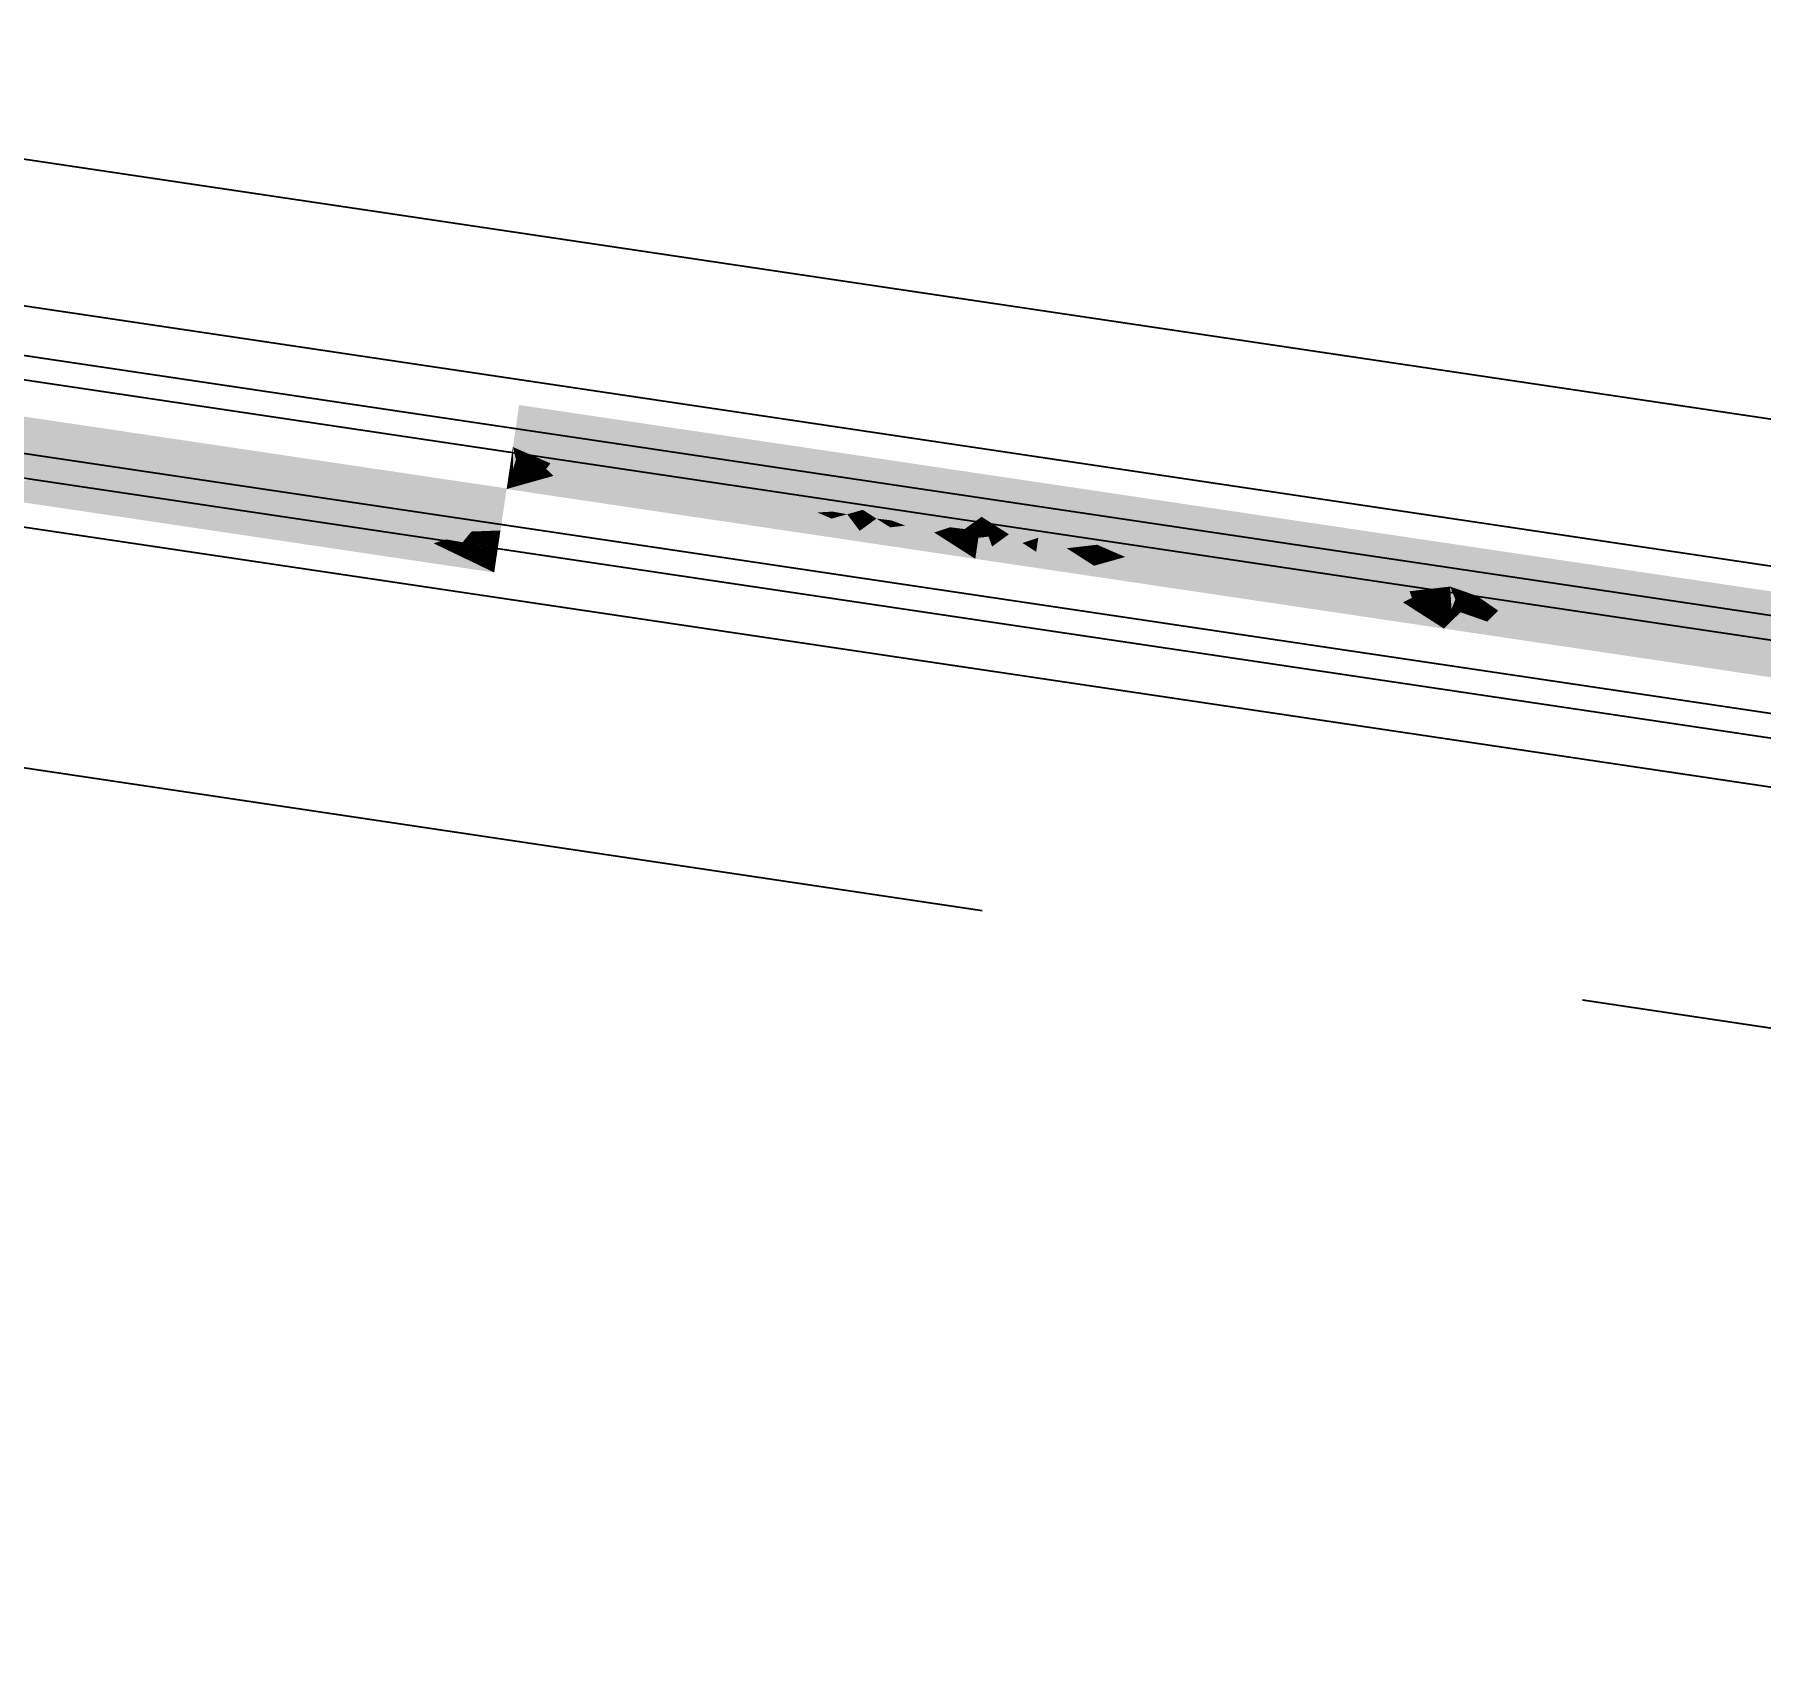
# Model space of a CAD drawing. Header units: millimetres. Extents: x 338 to 506, y 179 to 335.
# Drawn here: x 449.167 to 449.878, y 243.641 to 244.315 of the extents above; entities that cross this region are included whole.
import ezdxf

# ---------------------------------------------------------------- set-up
doc = ezdxf.new("R2010")
doc.units = ezdxf.units.MM
doc.linetypes.add('CENTER', pattern=[2, 1.25, -0.25, 0.25, -0.25])
doc.linetypes.add('DASHED2', pattern=[0.375, 0.25, -0.125])
for name, color, linetype in [('EJES_DE_COLUMNA', 255, 'DASHED2'), ('MUROS', 32, 'Continuous'), ('PUPITRES', 8, 'Continuous'), ('REJAS', 151, 'Continuous')]:
    doc.layers.add(name, color=color, linetype=linetype)
doc.styles.add('NOTAS', font='simplex.shx')
doc.styles.get("Standard").update_dxf_attribs({"font": 'ARIALUNI.ttf'})
doc.dimstyles.new('ROMANS', dxfattribs={"dimtxt": 0.1, "dimasz": 0.05, "dimexe": 0.04, "dimexo": 0.5, "dimgap": 0.05, "dimtad": 1, "dimtih": 1, "dimtoh": 1, "dimdec": 4, "dimzin": 5, "dimdsep": 46, "dimtxsty": 'Standard', "dimsah": 1, "dimcen": 0.05, "dimse1": 1, "dimse2": 1, "dimclrd": 7, "dimclre": 7, "dimclrt": 7, "dimadec": 0, "dimazin": 0, "dimtfac": 1, "dimtdec": 4, "dimtix": 1, "dimtmove": 2, "dimatfit": 3, "dimfxl": 1, "dimtolj": 1, "dimarcsym": 0})

# ---------------------------------------------------------------- blocks, each defined once
blk = doc.blocks.new('_DOT')
at = {"color": 0, "linetype": 'ByBlock'}
blk.add_line((-0.5, 0), (-1, 0), dxfattribs=at)
at = {"color": 0, "linetype": 'ByBlock', "const_width": 0.5}
blk.add_lwpolyline([(-0.25, 0, 1), (0.25, 0, 1)], format="xyb", close=True, dxfattribs=at)
blk = doc.blocks.new('*U594')
at = {"color": 7, "style": 'NOTAS'}
blk.add_text(',60', height=0.1, dxfattribs=at).set_placement((6.66895, 6.6783))
blk = doc.blocks.new('*D176')
at = {"color": 7, "transparency": 16777216}
for p, q in [((6.77371, 6.96877), (6.77371, 6.8283)), ((6.77371, 6.46877), (6.77371, 6.60925))]:
    blk.add_line(p, q, dxfattribs=at)
at = {"layer": 'DEFPOINTS', "color": 0, "transparency": 16777216}
for p in [(6.6125, 7.01877), (6.77371, 7.01877), (6.6125, 6.41877)]:
    blk.add_point(p, dxfattribs=at)
at = {"color": 7, "transparency": 16777216, "xscale": 0.05, "yscale": 0.05, "zscale": 0.05}
for p, rotation in [((6.77371, 7.01877), 90), ((6.77371, 6.41877), 270)]:
    blk.add_blockref('_DOT', p, dxfattribs=dict(at, rotation=rotation))
at = {"transparency": 16777216}
blk.add_blockref('*U594', (0, 0), dxfattribs=at)
blk = doc.blocks.new('*U1035')
at = {"layer": 'REJAS', "color": 18, "linetype": 'Continuous', "extrusion": (0, 0, -1)}
for points in [[(-69.98471, 46.48273), (-70.00221, 46.76509), (-70.00221, 46.20037)], [(-69.97596, 46.34155), (-69.96721, 46.20037), (-69.96721, 46.48273)], [(-69.98471, 46.48273), (-70.00221, 46.20037), (-69.97596, 46.34155)], [(-69.97705, 46.39449), (-69.97377, 46.37685), (-69.97158, 46.41214)], [(-69.97705, 46.39449), (-69.98033, 46.41214), (-69.97814, 46.37685)], [(-69.97377, 46.37685), (-69.97705, 46.39449), (-69.97814, 46.37685)], [(-69.97814, 46.37685), (-69.97596, 46.34155), (-69.97377, 46.37685)], [(-69.97596, 46.34155), (-69.97741, 46.27096), (-69.97158, 46.27096)], [(-69.98252, 46.30626), (-69.97741, 46.27096), (-69.97596, 46.34155)], [(-69.98908, 46.27096), (-69.97741, 46.27096), (-69.98252, 46.30626)], [(-69.97158, 46.27096), (-69.97741, 46.27096), (-69.96721, 46.20037)], [(-69.96721, 46.20037), (-69.97741, 46.27096), (-69.97814, 46.23566)], [(-69.97741, 46.27096), (-69.98908, 46.27096), (-69.97814, 46.23566)], [(-69.98908, 46.27096), (-70.00221, 46.20037), (-69.97814, 46.23566)], [(-69.97814, 46.23566), (-69.97778, 46.22194), (-69.97541, 46.22684)], [(-69.97778, 46.22194), (-69.97814, 46.23566), (-69.98033, 46.2239)], [(-69.98252, 46.21213), (-69.97814, 46.23566), (-69.99017, 46.21802)], [(-69.97541, 46.22684), (-69.97778, 46.22194), (-69.97267, 46.21802)], [(-69.97267, 46.21802), (-69.97413, 46.21017), (-69.96994, 46.20919)], [(-69.97267, 46.21802), (-69.97778, 46.22194), (-69.9776, 46.21508)], [(-69.97413, 46.21017), (-69.97267, 46.21802), (-69.9776, 46.21508)], [(-69.9776, 46.21508), (-69.97778, 46.22194), (-69.98252, 46.21213)], [(-69.98252, 46.21213), (-69.97778, 46.22194), (-69.98033, 46.2239)], [(-70.00221, 46.20037), (-69.98252, 46.21213), (-69.99017, 46.21802)], [(-69.97587, 46.21263), (-69.97808, 46.21246), (-69.97413, 46.21017)], [(-69.97413, 46.21017), (-69.97808, 46.21246), (-69.97833, 46.21115)], [(-69.97833, 46.21115), (-69.97869, 46.20919), (-69.97413, 46.21017)], [(-69.9776, 46.21508), (-69.97808, 46.21246), (-69.97587, 46.21263)], [(-69.98006, 46.21361), (-69.97808, 46.21246), (-69.9776, 46.21508)], [(-69.98252, 46.21213), (-69.97808, 46.21246), (-69.98006, 46.21361)], [(-69.97808, 46.21246), (-69.98252, 46.21213), (-69.97833, 46.21115)], [(-69.98252, 46.21213), (-69.97869, 46.20919), (-69.97833, 46.21115)], [(-69.98252, 46.21213), (-69.9807, 46.20625), (-69.97869, 46.20919)], [(-69.98361, 46.20625), (-69.9807, 46.20625), (-69.98252, 46.21213)], [(-69.98471, 46.20037), (-69.98252, 46.21213), (-70.00221, 46.20037)], [(-69.96994, 46.20919), (-69.97413, 46.21017), (-69.96721, 46.20037)], [(-69.96721, 46.20037), (-69.97413, 46.21017), (-69.97486, 46.20625)], [(-69.97486, 46.20625), (-69.97559, 46.20233), (-69.97103, 46.20331)], [(-69.97486, 46.20625), (-69.97413, 46.21017), (-69.97869, 46.20919)], [(-69.97678, 46.20772), (-69.97808, 46.20723), (-69.97486, 46.20625)], [(-69.97486, 46.20625), (-69.97808, 46.20723), (-69.97778, 46.20625)], [(-69.97486, 46.20625), (-69.97763, 46.20576), (-69.97609, 46.20552)], [(-69.97763, 46.20576), (-69.97486, 46.20625), (-69.97778, 46.20625)], [(-69.97559, 46.20233), (-69.97486, 46.20625), (-69.97978, 46.20331)], [(-69.97609, 46.20552), (-69.97763, 46.20576), (-69.97732, 46.20478)], [(-69.97869, 46.20919), (-69.97808, 46.20723), (-69.97678, 46.20772)], [(-69.97732, 46.20478), (-69.9807, 46.20625), (-69.97978, 46.20331)], [(-69.97732, 46.20478), (-69.97763, 46.20576), (-69.97901, 46.20552)], [(-69.97901, 46.20552), (-69.97763, 46.20576), (-69.9807, 46.20625)], [(-69.9807, 46.20625), (-69.97763, 46.20576), (-69.97778, 46.20625)], [(-69.97808, 46.20723), (-69.9807, 46.20625), (-69.97778, 46.20625)], [(-69.97969, 46.20772), (-69.97808, 46.20723), (-69.97869, 46.20919)], [(-69.9807, 46.20625), (-69.97808, 46.20723), (-69.97969, 46.20772)], [(-69.97978, 46.20331), (-69.9807, 46.20625), (-69.98471, 46.20037)], [(-69.98471, 46.20037), (-69.9807, 46.20625), (-69.98361, 46.20625)], [(-69.97103, 46.20331), (-69.97559, 46.20233), (-69.96721, 46.20037)], [(-69.96721, 46.20037), (-69.97559, 46.20233), (-69.97596, 46.20037)], [(-69.98471, 46.20037), (-69.97559, 46.20233), (-69.97978, 46.20331)], [(-69.98015, 46.20135), (-69.97596, 46.20037), (-69.97559, 46.20233)], [(-69.98471, 46.20037), (-69.97596, 46.20037), (-69.98015, 46.20135)]]:
    blk.add_solid(points, dxfattribs=at)
blk = doc.blocks.new('*U1036')
at = {"layer": 'REJAS', "color": 18, "linetype": 'Continuous', "extrusion": (0, 0, -1)}
for points in [[(-70.01071, 46.1028), (-70.00196, 46.00523), (-70.00196, 46.20037)], [(-70.0047, 46.19427), (-70.00196, 46.20037), (-70.00889, 46.19359)], [(-70.00196, 46.20037), (-70.00962, 46.1963), (-70.00889, 46.19359)], [(-70.00579, 46.19834), (-70.00196, 46.20037), (-70.01035, 46.19901)], [(-70.00196, 46.20037), (-70.01071, 46.20037), (-70.01035, 46.19901)], [(-70.00634, 46.15159), (-70.00196, 46.20037), (-70.01217, 46.15159)], [(-70.00196, 46.20037), (-70.0129, 46.17598), (-70.01217, 46.15159)], [(-70.00962, 46.1963), (-70.00579, 46.19834), (-70.01035, 46.19901)], [(-70.01035, 46.19901), (-70.01454, 46.19834), (-70.00962, 46.1963)], [(-70.00962, 46.1963), (-70.01085, 46.19681), (-70.01239, 46.19664)], [(-70.01491, 46.19969), (-70.01035, 46.19901), (-70.01071, 46.20037)], [(-70.01946, 46.20037), (-70.01454, 46.19834), (-70.01035, 46.19901)], [(-70.01946, 46.00523), (-70.01071, 46.1028), (-70.03696, 46.20037)], [(-70.01946, 46.20037), (-70.01491, 46.19969), (-70.01071, 46.20037)], [(-70.01085, 46.19681), (-70.01208, 46.19732), (-70.01239, 46.19664)], [(-70.01208, 46.19732), (-70.01454, 46.19834), (-70.01545, 46.1963)], [(-70.01208, 46.19732), (-70.01377, 46.19681), (-70.01239, 46.19664)], [(-70.01377, 46.19681), (-70.01545, 46.1963), (-70.01239, 46.19664)], [(-70.02384, 46.15159), (-70.0129, 46.17598), (-70.03696, 46.20037)], [(-70.01454, 46.19834), (-70.01946, 46.20037), (-70.01545, 46.1963)], [(-70.01946, 46.20037), (-70.01837, 46.1963), (-70.01545, 46.1963)], [(-70.01946, 46.20037), (-70.03696, 46.20037), (-70.01728, 46.19224)], [(-70.03696, 46.20037), (-70.02493, 46.18817), (-70.01728, 46.19224)], [(-70.01946, 46.00523), (-70.03696, 46.20037), (-70.03696, 45.81009)], [(-70.00743, 46.18817), (-70.0047, 46.19427), (-70.00889, 46.19359)], [(-70.00889, 46.19359), (-70.01235, 46.19021), (-70.00743, 46.18817)], [(-70.00743, 46.18817), (-70.01235, 46.19021), (-70.01254, 46.18546)], [(-70.00962, 46.1963), (-70.01345, 46.19427), (-70.00889, 46.19359)], [(-70.01308, 46.19292), (-70.00889, 46.19359), (-70.01345, 46.19427)], [(-70.01062, 46.1919), (-70.00889, 46.19359), (-70.01284, 46.19201)], [(-70.00889, 46.19359), (-70.01308, 46.19292), (-70.01284, 46.19201)], [(-70.01239, 46.19664), (-70.01254, 46.1963), (-70.00962, 46.1963)], [(-70.01153, 46.19529), (-70.00962, 46.1963), (-70.01284, 46.19563)], [(-70.00962, 46.1963), (-70.01254, 46.1963), (-70.01284, 46.19563)], [(-70.01235, 46.19021), (-70.01062, 46.1919), (-70.01284, 46.19201)], [(-70.01345, 46.19427), (-70.01153, 46.19529), (-70.01284, 46.19563)], [(-70.01235, 46.19021), (-70.01728, 46.19224), (-70.01254, 46.18546)], [(-70.01482, 46.19122), (-70.01235, 46.19021), (-70.01284, 46.19201)], [(-70.01545, 46.1963), (-70.01254, 46.1963), (-70.01239, 46.19664)], [(-70.01284, 46.19563), (-70.01254, 46.1963), (-70.01545, 46.1963)], [(-70.01728, 46.19224), (-70.01509, 46.18411), (-70.01254, 46.18546)], [(-70.01545, 46.1963), (-70.01445, 46.19529), (-70.01284, 46.19563)], [(-70.01445, 46.19529), (-70.01345, 46.19427), (-70.01284, 46.19563)], [(-70.01284, 46.19201), (-70.01308, 46.19292), (-70.01728, 46.19224)], [(-70.01728, 46.19224), (-70.01482, 46.19122), (-70.01284, 46.19201)], [(-70.01728, 46.19224), (-70.02493, 46.18817), (-70.0129, 46.17598)], [(-70.01728, 46.19224), (-70.01308, 46.19292), (-70.01345, 46.19427)], [(-70.01728, 46.19224), (-70.01345, 46.19427), (-70.01545, 46.1963)], [(-70.01837, 46.1963), (-70.01728, 46.19224), (-70.01545, 46.1963)], [(-70.01017, 46.18208), (-70.00743, 46.18817), (-70.01254, 46.18546)], [(-70.0129, 46.17598), (-70.01017, 46.18208), (-70.01254, 46.18546)], [(-70.01254, 46.18546), (-70.01509, 46.18411), (-70.0129, 46.17598)], [(-70.01217, 46.15159), (-70.0129, 46.17598), (-70.02384, 46.15159)], [(-70.01071, 46.1028), (-70.00634, 46.15159), (-70.01217, 46.15159)], [(-70.01728, 46.12719), (-70.01071, 46.1028), (-70.01217, 46.15159)], [(-70.02384, 46.15159), (-70.01728, 46.12719), (-70.01217, 46.15159)], [(-70.0129, 46.07841), (-70.00634, 46.05402), (-70.01071, 46.1028)], [(-70.0129, 46.07841), (-70.01254, 46.06621), (-70.01126, 46.07231)], [(-70.01254, 46.06621), (-70.0129, 46.07841), (-70.014, 46.06621)], [(-70.01126, 46.07231), (-70.01254, 46.06621), (-70.00962, 46.06621)], [(-70.00962, 46.06621), (-70.01235, 46.06011), (-70.00634, 46.05402)], [(-70.00962, 46.06621), (-70.01254, 46.06621), (-70.01235, 46.06011)], [(-70.01235, 46.06011), (-70.01254, 46.06621), (-70.01509, 46.05402)], [(-70.01509, 46.05402), (-70.01254, 46.06621), (-70.014, 46.06621)], [(-70.00634, 46.05402), (-70.00935, 46.05707), (-70.01126, 46.05605)], [(-70.01071, 46.05402), (-70.00634, 46.05402), (-70.01126, 46.05605)], [(-70.01126, 46.05605), (-70.00935, 46.05707), (-70.01235, 46.06011)], [(-70.01509, 46.05402), (-70.01071, 46.05402), (-70.01126, 46.05605)], [(-70.01235, 46.06011), (-70.01372, 46.05707), (-70.01126, 46.05605)], [(-70.01372, 46.05707), (-70.01509, 46.05402), (-70.01126, 46.05605)], [(-70.0129, 46.02962), (-70.00196, 46.00523), (-70.00634, 46.05402)], [(-70.00962, 46.04182), (-70.00634, 46.05402), (-70.01235, 46.04792)], [(-70.00935, 46.05097), (-70.00634, 46.05402), (-70.01126, 46.05198)], [(-70.00634, 46.05402), (-70.01071, 46.05402), (-70.01126, 46.05198)], [(-70.01235, 46.04792), (-70.00935, 46.05097), (-70.01126, 46.05198)], [(-70.01254, 46.04182), (-70.00962, 46.04182), (-70.01235, 46.04792)], [(-70.01071, 46.05402), (-70.01509, 46.05402), (-70.01126, 46.05198)], [(-70.01509, 46.05402), (-70.01372, 46.05097), (-70.01126, 46.05198)], [(-70.01126, 46.05198), (-70.01372, 46.05097), (-70.01235, 46.04792)], [(-70.01509, 46.05402), (-70.01254, 46.04182), (-70.01235, 46.04792)], [(-70.014, 46.04182), (-70.01254, 46.04182), (-70.01509, 46.05402)], [(-70.0129, 46.02962), (-70.01509, 46.05402), (-70.01946, 46.00523)], [(-70.00962, 46.04182), (-70.01254, 46.04182), (-70.01126, 46.03572)], [(-70.01126, 46.03572), (-70.01254, 46.04182), (-70.0129, 46.02962)], [(-70.0129, 46.02962), (-70.01254, 46.04182), (-70.014, 46.04182)], [(-70.0129, 46.02962), (-70.01327, 46.01743), (-70.01017, 46.02353)], [(-70.01327, 46.01743), (-70.0129, 46.02962), (-70.01618, 46.01743)], [(-70.01017, 46.02353), (-70.01327, 46.01743), (-70.00743, 46.01743)], [(-70.00743, 46.01743), (-70.00962, 46.0093), (-70.0047, 46.01133)], [(-70.00743, 46.01743), (-70.01327, 46.01743), (-70.01345, 46.01133)], [(-70.00962, 46.0093), (-70.00743, 46.01743), (-70.01345, 46.01133)], [(-70.01345, 46.01133), (-70.01327, 46.01743), (-70.01946, 46.00523)], [(-70.01946, 46.00523), (-70.01327, 46.01743), (-70.01618, 46.01743)], [(-70.0047, 46.01133), (-70.00962, 46.0093), (-70.00196, 46.00523)], [(-70.00196, 46.00523), (-70.00962, 46.0093), (-70.01071, 46.00523)], [(-70.00853, 45.98084), (-70.00196, 46.00523), (-70.014, 45.99304)], [(-70.01071, 46.00523), (-70.01181, 46.00117), (-70.00196, 46.00523)], [(-70.00196, 46.00523), (-70.01181, 46.00117), (-70.00798, 45.99913)], [(-70.00853, 45.98084), (-70.00634, 45.95645), (-70.00196, 46.00523)], [(-70.01071, 45.90766), (-70.00196, 45.81009), (-70.00196, 46.00523)], [(-70.01454, 46.00726), (-70.00962, 46.0093), (-70.01345, 46.01133)], [(-70.01454, 46.00726), (-70.01071, 46.00523), (-70.00962, 46.0093)], [(-70.01946, 46.00523), (-70.01071, 46.00523), (-70.01454, 46.00726)], [(-70.01946, 46.00523), (-70.03696, 45.81009), (-70.01071, 45.90766)], [(-70.01946, 46.00523), (-70.01181, 46.00117), (-70.01071, 46.00523)], [(-70.01673, 45.99913), (-70.01181, 46.00117), (-70.01946, 46.00523)], [(-70.01454, 46.00726), (-70.01345, 46.01133), (-70.01946, 46.00523)], [(-70.014, 45.99304), (-70.01946, 46.00523), (-70.01436, 45.98084)], [(-70.01946, 46.00523), (-70.01728, 45.98084), (-70.01436, 45.98084)], [(-70.01181, 46.00117), (-70.014, 45.99304), (-70.00798, 45.99913)], [(-70.014, 45.99304), (-70.01181, 46.00117), (-70.01673, 45.99913)], [(-70.01126, 45.98694), (-70.014, 45.99304), (-70.01436, 45.98084)], [(-70.00853, 45.98084), (-70.01126, 45.98694), (-70.01436, 45.98084)], [(-70.01181, 45.96864), (-70.00634, 45.95645), (-70.00853, 45.98084)], [(-70.01181, 45.96864), (-70.00853, 45.98084), (-70.01436, 45.98084)], [(-70.01509, 45.95645), (-70.01181, 45.96864), (-70.01436, 45.98084)], [(-70.01436, 45.98084), (-70.01728, 45.98084), (-70.01509, 45.95645)], [(-70.01017, 45.95848), (-70.00771, 45.9595), (-70.00907, 45.96255)], [(-70.01044, 45.96559), (-70.01199, 45.96255), (-70.00907, 45.96255)], [(-70.00907, 45.96255), (-70.01199, 45.96255), (-70.01208, 45.9595)], [(-70.00907, 45.96255), (-70.01208, 45.9595), (-70.01017, 45.95848)], [(-70.01181, 45.96864), (-70.01199, 45.96255), (-70.01044, 45.96559)], [(-70.01199, 45.96255), (-70.01181, 45.96864), (-70.01345, 45.96255)], [(-70.01208, 45.9595), (-70.01199, 45.96255), (-70.01509, 45.95645)], [(-70.01509, 45.95645), (-70.01199, 45.96255), (-70.01345, 45.96255)], [(-70.00634, 45.95645), (-70.00771, 45.9595), (-70.01017, 45.95848)], [(-70.01071, 45.95645), (-70.00634, 45.95645), (-70.01017, 45.95848)], [(-70.00771, 45.9534), (-70.00634, 45.95645), (-70.01017, 45.95441)], [(-70.00634, 45.95645), (-70.01071, 45.95645), (-70.01017, 45.95441)], [(-70.01181, 45.94425), (-70.00853, 45.93205), (-70.00634, 45.95645)], [(-70.01263, 45.95746), (-70.01017, 45.95848), (-70.01208, 45.9595)], [(-70.01263, 45.95746), (-70.01071, 45.95645), (-70.01017, 45.95848)], [(-70.01263, 45.95543), (-70.01017, 45.95441), (-70.01071, 45.95645)], [(-70.01263, 45.95543), (-70.01208, 45.9534), (-70.01017, 45.95441)], [(-70.01263, 45.95746), (-70.01509, 45.95645), (-70.01071, 45.95645)], [(-70.01509, 45.95645), (-70.01263, 45.95543), (-70.01071, 45.95645)], [(-70.01181, 45.94425), (-70.01509, 45.95645), (-70.0129, 45.93205)], [(-70.01208, 45.9534), (-70.01509, 45.95645), (-70.01199, 45.95035)], [(-70.01509, 45.95645), (-70.01345, 45.95035), (-70.01199, 45.95035)], [(-70.01509, 45.95645), (-70.01263, 45.95746), (-70.01208, 45.9595)], [(-70.01263, 45.95543), (-70.01509, 45.95645), (-70.01208, 45.9534)], [(-70.00907, 45.95035), (-70.00771, 45.9534), (-70.01017, 45.95441)], [(-70.01017, 45.95441), (-70.01208, 45.9534), (-70.00907, 45.95035)], [(-70.00907, 45.95035), (-70.01208, 45.9534), (-70.01199, 45.95035)], [(-70.01044, 45.9473), (-70.00907, 45.95035), (-70.01199, 45.95035)], [(-70.01181, 45.94425), (-70.01044, 45.9473), (-70.01199, 45.95035)], [(-70.01199, 45.95035), (-70.01345, 45.95035), (-70.01181, 45.94425)], [(-70.00853, 45.93205), (-70.01181, 45.94425), (-70.0129, 45.93205)], [(-70.0129, 45.93205), (-70.01071, 45.90766), (-70.00853, 45.93205)], [(-70.01071, 45.90766), (-70.01217, 45.85888), (-70.00634, 45.85888)], [(-70.01728, 45.88327), (-70.01217, 45.85888), (-70.01071, 45.90766)], [(-70.02384, 45.85888), (-70.01217, 45.85888), (-70.01728, 45.88327)], [(-70.00634, 45.85888), (-70.01217, 45.85888), (-70.00196, 45.81009)], [(-70.00196, 45.81009), (-70.01217, 45.85888), (-70.0129, 45.83449)], [(-70.01217, 45.85888), (-70.02384, 45.85888), (-70.0129, 45.83449)], [(-70.02384, 45.85888), (-70.03696, 45.81009), (-70.0129, 45.83449)], [(-70.0129, 45.83449), (-70.01254, 45.825), (-70.01017, 45.82839)], [(-70.01254, 45.825), (-70.0129, 45.83449), (-70.01509, 45.82635)], [(-70.01728, 45.81822), (-70.0129, 45.83449), (-70.02493, 45.82229)], [(-70.01017, 45.82839), (-70.01254, 45.825), (-70.00743, 45.82229)], [(-70.00743, 45.82229), (-70.00889, 45.81687), (-70.0047, 45.81619)], [(-70.00743, 45.82229), (-70.01254, 45.825), (-70.01235, 45.82026)], [(-70.00889, 45.81687), (-70.00743, 45.82229), (-70.01235, 45.82026)], [(-70.01235, 45.82026), (-70.01284, 45.81845), (-70.01062, 45.81856)], [(-70.01235, 45.82026), (-70.01254, 45.825), (-70.01728, 45.81822)], [(-70.01482, 45.81924), (-70.01284, 45.81845), (-70.01235, 45.82026)], [(-70.01728, 45.81822), (-70.01254, 45.825), (-70.01509, 45.82635)], [(-70.03696, 45.81009), (-70.01728, 45.81822), (-70.02493, 45.82229)], [(-70.0047, 45.81619), (-70.00889, 45.81687), (-70.00196, 45.81009)], [(-70.00196, 45.81009), (-70.00889, 45.81687), (-70.00962, 45.81416)], [(-70.00962, 45.81416), (-70.01035, 45.81145), (-70.00579, 45.81213)], [(-70.01062, 45.81856), (-70.01284, 45.81845), (-70.00889, 45.81687)], [(-70.00889, 45.81687), (-70.01284, 45.81845), (-70.01308, 45.81755)], [(-70.01308, 45.81755), (-70.01345, 45.81619), (-70.00889, 45.81687)], [(-70.00962, 45.81416), (-70.00889, 45.81687), (-70.01345, 45.81619)], [(-70.01153, 45.81518), (-70.01284, 45.81484), (-70.00962, 45.81416)], [(-70.00962, 45.81416), (-70.01284, 45.81484), (-70.01254, 45.81416)], [(-70.00962, 45.81416), (-70.01239, 45.81382), (-70.01085, 45.81365)], [(-70.01239, 45.81382), (-70.00962, 45.81416), (-70.01254, 45.81416)], [(-70.01035, 45.81145), (-70.00962, 45.81416), (-70.01454, 45.81213)], [(-70.01085, 45.81365), (-70.01239, 45.81382), (-70.01208, 45.81314)], [(-70.01345, 45.81619), (-70.01284, 45.81484), (-70.01153, 45.81518)], [(-70.01208, 45.81314), (-70.01545, 45.81416), (-70.01454, 45.81213)], [(-70.01208, 45.81314), (-70.01239, 45.81382), (-70.01377, 45.81365)], [(-70.01377, 45.81365), (-70.01239, 45.81382), (-70.01545, 45.81416)], [(-70.01545, 45.81416), (-70.01239, 45.81382), (-70.01254, 45.81416)], [(-70.01284, 45.81484), (-70.01545, 45.81416), (-70.01254, 45.81416)], [(-70.01728, 45.81822), (-70.01284, 45.81845), (-70.01482, 45.81924)], [(-70.01284, 45.81845), (-70.01728, 45.81822), (-70.01308, 45.81755)], [(-70.01445, 45.81518), (-70.01284, 45.81484), (-70.01345, 45.81619)], [(-70.01545, 45.81416), (-70.01284, 45.81484), (-70.01445, 45.81518)], [(-70.01728, 45.81822), (-70.01345, 45.81619), (-70.01308, 45.81755)], [(-70.01728, 45.81822), (-70.01545, 45.81416), (-70.01345, 45.81619)], [(-70.01454, 45.81213), (-70.01545, 45.81416), (-70.01946, 45.81009)], [(-70.01837, 45.81416), (-70.01545, 45.81416), (-70.01728, 45.81822)], [(-70.01946, 45.81009), (-70.01545, 45.81416), (-70.01837, 45.81416)], [(-70.01946, 45.81009), (-70.01728, 45.81822), (-70.03696, 45.81009)], [(-70.00579, 45.81213), (-70.01035, 45.81145), (-70.00196, 45.81009)], [(-70.00196, 45.81009), (-70.01035, 45.81145), (-70.01071, 45.81009)], [(-70.01071, 45.67226), (-70.00196, 45.53443), (-70.00196, 45.81009)], [(-70.0047, 45.80148), (-70.00196, 45.81009), (-70.00889, 45.80052)], [(-70.00196, 45.81009), (-70.00962, 45.80435), (-70.00889, 45.80052)], [(-70.00579, 45.80722), (-70.00196, 45.81009), (-70.01035, 45.80818)], [(-70.00196, 45.81009), (-70.01071, 45.81009), (-70.01035, 45.80818)], [(-70.00634, 45.74118), (-70.00196, 45.81009), (-70.01217, 45.74118)], [(-70.00196, 45.81009), (-70.0129, 45.77564), (-70.01217, 45.74118)], [(-70.00962, 45.80435), (-70.00579, 45.80722), (-70.01035, 45.80818)], [(-70.01035, 45.80818), (-70.01454, 45.80722), (-70.00962, 45.80435)], [(-70.01946, 45.81009), (-70.01035, 45.81145), (-70.01454, 45.81213)], [(-70.01491, 45.81077), (-70.01071, 45.81009), (-70.01035, 45.81145)], [(-70.01491, 45.80914), (-70.01035, 45.80818), (-70.01071, 45.81009)], [(-70.01946, 45.81009), (-70.01454, 45.80722), (-70.01035, 45.80818)], [(-70.01946, 45.81009), (-70.01071, 45.81009), (-70.01491, 45.81077)], [(-70.01946, 45.53443), (-70.01071, 45.67226), (-70.03696, 45.81009)], [(-70.01946, 45.81009), (-70.01491, 45.80914), (-70.01071, 45.81009)], [(-70.01085, 45.80507), (-70.01208, 45.80579), (-70.01239, 45.80483)], [(-70.01208, 45.80579), (-70.01454, 45.80722), (-70.01545, 45.80435)], [(-70.01208, 45.80579), (-70.01377, 45.80507), (-70.01239, 45.80483)], [(-70.02384, 45.74118), (-70.0129, 45.77564), (-70.03696, 45.81009)], [(-70.01454, 45.80722), (-70.01946, 45.81009), (-70.01545, 45.80435)], [(-70.01946, 45.81009), (-70.01837, 45.80435), (-70.01545, 45.80435)], [(-70.01946, 45.81009), (-70.03696, 45.81009), (-70.01728, 45.79861)], [(-70.03696, 45.81009), (-70.02493, 45.79286), (-70.01728, 45.79861)], [(-70.01946, 45.53443), (-70.03696, 45.81009), (-70.03696, 45.25877)], [(-70.00743, 45.79286), (-70.0047, 45.80148), (-70.00889, 45.80052)], [(-70.00889, 45.80052), (-70.01235, 45.79574), (-70.00743, 45.79286)], [(-70.00962, 45.80435), (-70.01345, 45.80148), (-70.00889, 45.80052)], [(-70.01308, 45.79956), (-70.00889, 45.80052), (-70.01345, 45.80148)], [(-70.01062, 45.79813), (-70.00889, 45.80052), (-70.01284, 45.79829)], [(-70.00889, 45.80052), (-70.01308, 45.79956), (-70.01284, 45.79829)], [(-70.00962, 45.80435), (-70.01085, 45.80507), (-70.01239, 45.80483)], [(-70.01239, 45.80483), (-70.01254, 45.80435), (-70.00962, 45.80435)], [(-70.01153, 45.80291), (-70.00962, 45.80435), (-70.01284, 45.80339)], [(-70.00962, 45.80435), (-70.01254, 45.80435), (-70.01284, 45.80339)], [(-70.01345, 45.80148), (-70.01153, 45.80291), (-70.01284, 45.80339)], [(-70.01235, 45.79574), (-70.01728, 45.79861), (-70.01254, 45.78904)], [(-70.01377, 45.80507), (-70.01545, 45.80435), (-70.01239, 45.80483)], [(-70.01545, 45.80435), (-70.01254, 45.80435), (-70.01239, 45.80483)], [(-70.01284, 45.80339), (-70.01254, 45.80435), (-70.01545, 45.80435)], [(-70.01728, 45.79861), (-70.01509, 45.78712), (-70.01254, 45.78904)], [(-70.01545, 45.80435), (-70.01445, 45.80291), (-70.01284, 45.80339)], [(-70.01445, 45.80291), (-70.01345, 45.80148), (-70.01284, 45.80339)], [(-70.01284, 45.79829), (-70.01308, 45.79956), (-70.01728, 45.79861)], [(-70.01728, 45.79861), (-70.01482, 45.79717), (-70.01284, 45.79829)], [(-70.01728, 45.79861), (-70.02493, 45.79286), (-70.0129, 45.77564)], [(-70.01728, 45.79861), (-70.01308, 45.79956), (-70.01345, 45.80148)], [(-70.01728, 45.79861), (-70.01345, 45.80148), (-70.01545, 45.80435)], [(-70.01837, 45.80435), (-70.01728, 45.79861), (-70.01545, 45.80435)], [(-70.00743, 45.79286), (-70.01235, 45.79574), (-70.01254, 45.78904)], [(-70.01017, 45.78425), (-70.00743, 45.79286), (-70.01254, 45.78904)], [(-70.01235, 45.79574), (-70.01062, 45.79813), (-70.01284, 45.79829)], [(-70.01482, 45.79717), (-70.01235, 45.79574), (-70.01284, 45.79829)], [(-70.0129, 45.77564), (-70.01017, 45.78425), (-70.01254, 45.78904)], [(-70.01254, 45.78904), (-70.01509, 45.78712), (-70.0129, 45.77564)], [(-70.01217, 45.74118), (-70.0129, 45.77564), (-70.02384, 45.74118)], [(-70.01071, 45.67226), (-70.00634, 45.74118), (-70.01217, 45.74118)], [(-70.01728, 45.70672), (-70.01071, 45.67226), (-70.01217, 45.74118)], [(-70.02384, 45.74118), (-70.01728, 45.70672), (-70.01217, 45.74118)]]:
    blk.add_solid(points, dxfattribs=at)
blk = doc.blocks.new('EJES_ESTRUCTURALES')
at = {"layer": 'EJES_DE_COLUMNA', "color": 9, "linetype": 'CENTER'}
blk.add_line((701.07988, 131.2663), (701.07988, 199.7363), dxfattribs=at)
blk = doc.blocks.new('A$C6CF0B75F')
dim = blk.add_linear_dim(base=(6.77371, 7.01877), p1=(6.6125, 6.41877), p2=(6.6125, 7.01877), angle=90, dimstyle='ROMANS')
dim.commit()
dim.dimension.update_dxf_attribs({"geometry": '*D176', "text_midpoint": (6.77371, 6.71877)})
blk = doc.blocks.new('A$C7152A42C')
at = {"color": 32}
for p, q in [((69.95721, 48.96772), (69.95721, 43.35772)), ((70.10721, 48.96772), (70.10721, 43.35772))]:
    blk.add_line(p, q, dxfattribs=at)
at = {"layer": 'REJAS', "color": 18}
for p, q in [((69.95721, 47.09012), (69.95721, 45.21252)), ((70.04721, 45.21252), (70.04721, 47.09012)), ((70.01721, 47.06887), (70.01721, 45.25877)), ((70.02721, 47.06887), (70.02721, 45.25877)), ((69.97721, 47.04387), (69.97721, 45.25877)), ((69.98721, 47.04387), (69.98721, 45.25877)), ((70.04721, 46.03887), (70.04721, 46.08887))]:
    blk.add_line(p, q, dxfattribs=at)
at = {"layer": 'EJES_DE_COLUMNA'}
blk.add_blockref('EJES_ESTRUCTURALES', (-631.22088, -95.28525), dxfattribs=at)
at = {"layer": 'PUPITRES'}
blk.add_blockref('A$C6CF0B75F', (62.66844, 39.22703), dxfattribs=at)
at = {"layer": 'REJAS', "color": 18, "linetype": 'Continuous'}
for name in ['*U1035', '*U1036']:
    blk.add_blockref(name, (0, 0), dxfattribs=at)

msp = doc.modelspace()

# ---------------------------------------------------------------- block references
at = {"layer": 'MUROS', "color": 32, "rotation": 81.53046525965426}
msp.add_blockref('A$C7152A42C', (484.74824, 168.08442), dxfattribs=at)

doc.saveas('drawing.dxf')
